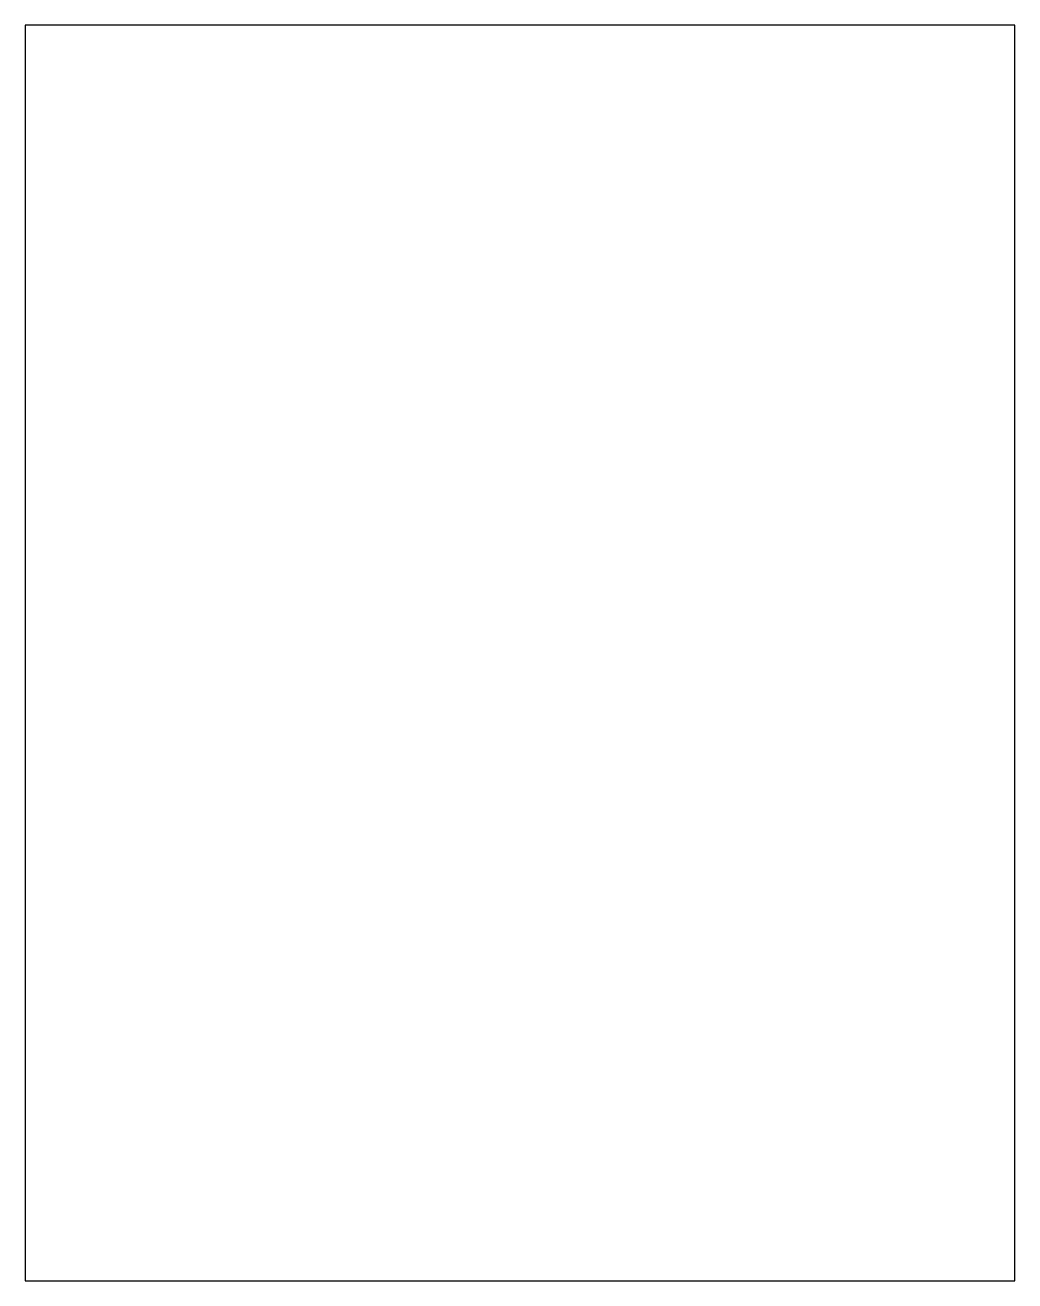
# Model space of a CAD drawing. Header units: millimetres. Extents: x 0 to 101, y 0 to 129.
import ezdxf

# ---------------------------------------------------------------- set-up
doc = ezdxf.new("R2010")
doc.units = ezdxf.units.MM
doc.header["$MEASUREMENT"] = 0
doc.layers.add('Layer 11', color=7, linetype='Continuous', lineweight=0)

msp = doc.modelspace()

# ---------------------------------------------------------------- linework, layer by layer
at = {"layer": 'Layer 11', "color": 7, "lineweight": 25}
msp.add_open_spline([(101.3, 0), (67.56, 0), (33.74, 0), (0, 0), (0, 42.8), (0, 85.71), (0, 128.51), (33.74, 128.51), (67.56, 128.51), (101.3, 128.51), (101.3, 85.71), (101.3, 42.8), (101.3, 0)], degree=3, knots=[0, 0, 0, 0, 1, 1, 1, 2, 2, 2, 3, 3, 3, 4, 4, 4, 4], dxfattribs=at)

doc.saveas('drawing.dxf')
